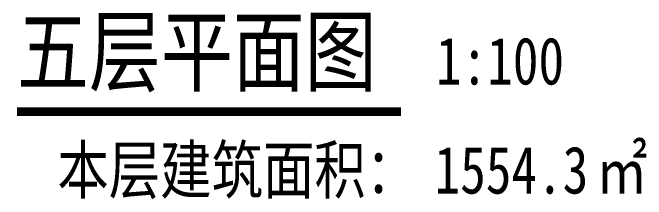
# Model space of a CAD drawing. Header units: millimetres. Extents: x 164760 to 3716174, y -1766400 to 11969.
# Drawn here: x 3580519 to 3585600, y -1619809 to -1618317 of the extents above; entities that cross this region are included whole.
import ezdxf

# ---------------------------------------------------------------- set-up
doc = ezdxf.new("R2010")
doc.units = ezdxf.units.MM
doc.header["$LTSCALE"] = 1000
doc.layers.add('DIM_SYMB', color=253, linetype='CONTINUOUS')
doc.layers.add('PUB_TEXT', color=253, linetype='CONTINUOUS')
doc.styles.add('宋体', font='', dxfattribs={"width": 0.7})
doc.styles.get('宋体').set_extended_font_data('SimSun')

msp = doc.modelspace()

# ---------------------------------------------------------------- linework, layer by layer
at = {"layer": 'DIM_SYMB', "const_width": 70}
msp.add_lwpolyline([(3580553.5, -1619108.3), (3583633, -1619108.3)], dxfattribs=at)

# ---------------------------------------------------------------- texts
at = {"layer": 'PUB_TEXT', "color": 7, "style": '宋体', "width": 0.8}
for s, height, p in [('五层平面图', 528.69, (3580553.5, -1618891.5)), ('1:100', 377.64, (3583913, -1618891.5))]:
    msp.add_text(s, height=height, dxfattribs=at).set_placement(p)
at = {"layer": 'PUB_TEXT', "style": '宋体', "width": 0.8}
for s, height, p in [('本层建筑面积：', 377.64, (3580877.4, -1619763.4)), ('㎡', 377.6, (3585198.1, -1619763.4)), ('1554.3', 377.64, (3583901.9, -1619763.4))]:
    msp.add_text(s, height=height, dxfattribs=at).set_placement(p)

doc.saveas('drawing.dxf')
